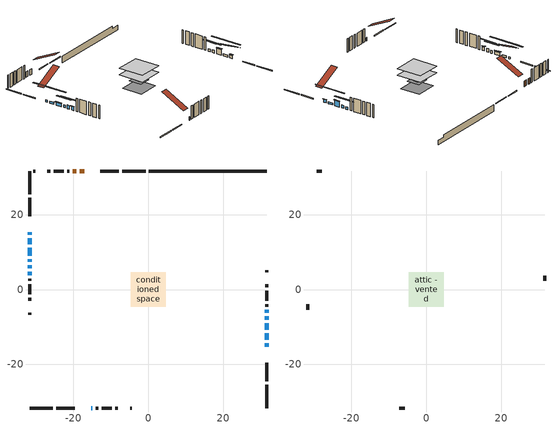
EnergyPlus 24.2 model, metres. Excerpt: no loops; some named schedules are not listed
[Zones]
conditioned space
 floor outside (Floor1 construction): -0.78,-0.78 -0.78,0.78 0.78,0.78 0.78,-0.78 z0.92
 floor outside (Floor2 construction): -2.33,-2.33 -2.33,2.33 2.33,2.33 2.33,-2.33 z0.92
 floor adiabatic (AdiabaticFloorConstruction): -4.66,-4.66 -4.66,4.66 4.66,4.66 4.66,-4.66 z3.36
 floor foundation (Slab1 construction): -4.01,-3.85 -4.01,3.85 4.01,3.85 4.01,-3.85 z-1.52
 wall outside (RimJoist1 construction): -0.73,31.62 -6.89,31.62 / -31.62,-31.62 -25.46,-31.62 / -31.62,31.62 -31.62,25.46 / 31.62,-31.62 31.62,-25.46 z0.92:1.22
 wall outside (RimJoist2 construction): -7.82,31.62 -12.79,31.62 / -24.53,-31.62 -19.57,-31.62 / -31.62,24.53 -31.62,19.57 / 31.62,-24.53 31.62,-19.57 z0.92:1.22
 wall outside (AdiabaticWallConstruction 1): -17.1,31.62 -18.28,31.62 / -19.21,31.62 -20.09,31.62 z0.92:2.95
 wall outside (AdiabaticWallConstruction): 31.62,-15.25 31.62,-14.39 / -31.62,11.08 -31.62,8.95 z0.92:2.04; 31.62,-13.46 31.62,-11.73 / -31.62,15.25 -31.62,14.66 / -31.62,13.74 -31.62,12.01 z0.92:1.63; -15.25,-31.62 -14.96,-31.62 z0.92:2.14; 31.62,-10.81 31.62,-8.98 z0.92:2.95; 31.62,-8.05 31.62,-7.18 z0.92:1.99; 31.62,-6.26 31.62,-5.47 z0.92:1.84; -31.62,8.02 -31.62,7.43 z0.92:1.94; -31.62,6.51 -31.62,5.64 / -31.62,4.72 -31.62,3.85 z0.92:2.27
 wall outside (Wall1 construction): -21.02,31.62 -21.65,31.62 / -14.03,-31.62 -13.4,-31.62 / -31.62,2.92 -31.62,2.29 / 31.62,-4.54 31.62,-3.91 z0.92:5.8
 wall outside (Wall2 construction): -22.58,31.62 -25.27,31.62 / -12.47,-31.62 -9.78,-31.62 / -31.62,1.37 -31.62,-1.33 / 31.62,-2.98 31.62,-0.29 z0.92:5.8
 wall outside (Wall3 construction): -26.2,31.62 -26.96,31.62 / -8.85,-31.62 -8.09,-31.62 / -31.62,-2.26 -31.62,-3.02 / 31.62,0.64 31.62,1.4 z0.92:5.8
 wall outside (Wall5 construction): -30.21,31.62 -30.69,31.62 / -4.84,-31.62 -4.36,-31.62 / -31.62,-6.27 -31.62,-6.75 / 31.62,4.65 31.62,5.14 z0.92:5.8
 wall foundation (FoundationWall1 construction): 0.2,31.62,-1.52 0.2,31.62,0.92 28.48,31.62,0.92 28.48,31.62,0.01 31.62,31.62,0.01 31.62,31.62,-1.52
 window (WindowConstruction): 31.62,-15.25 31.62,-14.39 z0.92:2.04
 window (WindowConstruction 9): 31.62,-13.46 31.62,-11.73 z0.92:1.63
 window (WindowConstruction 10): -31.62,15.25 -31.62,14.67 z0.92:1.63
 window (WindowConstruction 11): -31.62,13.74 -31.62,12.01 z0.92:1.63
 window (WindowConstruction 1): -31.62,11.08 -31.62,8.95 z0.92:2.04
 window (WindowConstruction 8): -15.25,-31.62 -14.96,-31.62 z0.92:2.14
 window (WindowConstruction 2): 31.62,-10.81 31.62,-8.98 z0.92:2.95
 window (WindowConstruction 3): 31.62,-8.05 31.62,-7.18 z0.92:1.99
 window (WindowConstruction 4): 31.62,-6.26 31.62,-5.47 z0.92:1.83
 window (WindowConstruction 5): -31.62,8.02 -31.62,7.44 z0.92:1.93
 window (WindowConstruction 6): -31.62,6.51 -31.62,5.64 z0.92:2.27
 window (WindowConstruction 7): -31.62,4.72 -31.62,3.85 z0.92:2.27
 door (Door): -17.1,31.62 -18.28,31.62 z0.92:2.95
 door (Door 1): -19.21,31.62 -20.09,31.62 z0.92:2.95
 ceiling adiabatic (AdiabaticFloorConstruction): 4.66,-4.66 4.66,4.66 -4.66,4.66 -4.66,-4.66 z3.36
attic - vented
 floor to conditioned space (Floor3 construction Reversed): -4.66,-4.66 -4.66,4.66 4.66,4.66 4.66,-4.66 z5.8
 wall outside (Wall4 construction): -27.89,31.62 -29.28,31.62 / -7.16,-31.62 -5.77,-31.62 / -31.62,-3.95 -31.62,-5.34 / 31.62,2.33 31.62,3.72 z0.92:5.8
 roof outside (Roof1 construction): -16.18,31.62,5.8 -16.18,22.82,10.2 -13.71,22.82,10.2 -13.71,31.62,5.8; -16.18,-31.62,5.8 -16.18,-22.82,10.2 -18.64,-22.82,10.2 -18.64,-31.62,5.8; -31.62,16.18,5.8 -22.82,16.18,10.2 -22.82,18.64,10.2 -31.62,18.64,5.8; 31.62,-16.18,5.8 22.82,-16.18,10.2 22.82,-18.64,10.2 31.62,-18.64,5.8
shading: 31.62,-14.19 31.62,-15.45 32.03,-15.45 32.03,-14.19 z2.24; 31.62,-6.65 31.62,-18.54 32.03,-18.54 32.03,-6.65 z6.71; -31.62,9.59 -31.62,20.33 -32.03,20.33 -32.03,9.59 z6.71; -31.62,6.93 -31.62,18.82 -32.03,18.82 -32.03,6.93 z6.71; -31.62,8.75 -31.62,11.28 -32.03,11.28 -32.03,8.75 z2.24; 31.62,-8.78 31.62,-11.01 32.03,-11.01 32.03,-8.78 z3.15; 31.62,-4.55 31.62,-10.69 32.03,-10.69 32.03,-4.55 z4.63; 31.62,-2.83 31.62,-8.9 32.03,-8.9 32.03,-2.83 z4.47; -31.62,4.8 -31.62,10.66 -32.03,10.66 -32.03,4.8 z4.57; -31.62,3.01 -31.62,9.15 -32.03,9.15 -32.03,3.01 z4.91; -31.62,3.65 -31.62,4.92 -32.03,4.92 -32.03,3.65 z2.47
[Building]
Building 1: Terrain=Suburbs
[Site:Location]
Quebec Intl AP_QC: Latitude {deg}=46.8; Longitude {deg}=-71.38; Time Zone {hr}=-5; Elevation {m}=74; Keep Site Location Information=Yes
[Site:GroundTemperature:Shallow]
0.0108218, -2.24938, -2.43038, -1.3578, 2.94801, 7.23376, 10.9493, 13.303, 13.5029, 11.5886, 7.96783, 3.81355
[Site:WaterMainsTemperature]
Calculation Method=Schedule; Temperature Schedule=mains temperature schedule
[Material] Roughness=Rough; Thermal Absorptance=0.9
Name | Thickness {m} | Conductivity {W/m-K} | Density {kg/m3} | Specific Heat {J/kg-K} | Solar Absorptance | Visible Absorptance
asphalt or fiberglass shingles | 0.00635 | 0.162714 | 1121.4 | 1465.45 | 0.4 | 0.4
ceiling loosefill ins | 0.254 | 0.0480833 | 16.02 | 1046.75 | 0.7 | 0.7
ceiling stud and cavity | 0.1397 | 0.0859558 | 65.682 | 1177.47 | 0.7 | 0.7
concrete 4.0 in. | 0.1016 | 1.803125 | 2242.8 | 837.4 | 0.7 | 0.7
concrete 8.0 in. | 0.2032 | 1.803125 | 2242.8 | 837.4 | 0.7 | 0.7
door material | 0.04445 | 0.0451087 | 512.64 | 1214.23 | 0.7 | 0.7
floor covering | 0.0127 | 0.0433444 | 54.468 | 1339.84 | 0.6 | 0.6
floor rigid ins; rim joist rigid ins; wall rigid ins | 0.051816 | 0.029427 | 32.04 | 1214.23 | 0.7 | 0.7
floor rigid ins 1; wall rigid ins 1 | 0.512978 | 0.029427 | 32.04 | 1214.23 | 0.7 | 0.7
floor stud and cavity | 0.1397 | 0.0888242 | 92.3553 | 1139.71 | 0.7 | 0.7
floor stud and cavity 1 | 0.1397 | 0.0884282 | 92.3553 | 1139.71 | 0.7 | 0.7
floor stud and cavity 2 | 0.1397 | 1.75129 | 37.0049 | 1207.88 | 0.7 | 0.7
furniture material conditioned space 1 | 0.1524 | 0.115458 | 640.8 | 1214.23 | 0.6 | 0.6
gypsum board | 0.0127 | 0.160291 | 801 | 837.4 | 0.6 | 0.6
osb sheathing 0.5 in. | 0.0127 | 0.115458 | 512.64 | 1214.23 | 0.7 | 0.7
osb sheathing 0.75 in. | 0.01905 | 0.115458 | 512.64 | 1214.23 | 0.7 | 0.7
osb sheathing 2.0 in. | 0.0508 | 0.115458 | 512.64 | 1214.23 | 0.7 | 0.7
rim joist stud and cavity | 0.0508 | 0.0407728 | 125.044 | 1163.47 | 0.6 | 0.6
wall stud and cavity | 0.1397 | 0.22224 | 139.0536 | 1170.24 | 0.7 | 0.7
wall stud and cavity 1 | 0.1397 | 0.172852 | 139.0536 | 1170.24 | 0.7 | 0.7
wall stud and cavity 2 | 0.1397 | 0.217966 | 139.0536 | 1170.24 | 0.7 | 0.7
wall stud and cavity 3 | 0.0889 | 6.1454 | 50.32683 | 1063.81 | 0.6 | 0.6
wall stud and cavity 4 | 0.1397 | 0.0751943 | 139.0536 | 1170.24 | 0.7 | 0.7
wall stud and cavity 5 | 0.0889 | 0.380278 | 52.3479 | 1209.89 | 0.7 | 0.7
wall stud and cavity 6 | 0.0889 | 0.391764 | 83.0341 | 1211.67 | 0.7 | 0.7
wood siding | 0.0254 | 0.102417 | 544.68 | 1172.36 | 0.4 | 0.4
wood siding 1 | 0.00254 | 0.102417 | 544.68 | 1172.36 | 0.4 | 0.4
wood siding 2; wood siding 3; wood siding 4 | 0.0254 | 0.102417 | 544.68 | 1172.36 | 0.7 | 0.7
[WindowMaterial:SimpleGlazingSystem]
Name | U-Factor {W/m2-K} | Solar Heat Gain Coefficient
WindowMaterial | 2.779381 | 0.56
WindowMaterial 1 | 2.79017 | 0.63
WindowMaterial 2 | 2.82821 | 0.59
WindowMaterial 3 | 2.77825 | 0.56
WindowMaterial 4 | 2.773703 | 0.54
WindowMaterial 5 | 2.76916 | 0.51
WindowMaterial 6 | 2.78165 | 0.58
WindowMaterial 7 | 3.10246 | 0.5
WindowMaterial 8 | 2.76689 | 0.47
WindowMaterial 9 | 2.75497 | 0.42
[Construction]
AdiabaticFloorConstruction: floor stud and cavity 2, floor rigid ins 1, osb sheathing 0.75 in., floor covering
AdiabaticWallConstruction: wood siding 3, wall rigid ins 1, wall stud and cavity 5, gypsum board
AdiabaticWallConstruction 1: wood siding 4, wall rigid ins 1, wall stud and cavity 5, gypsum board
Door; Door 1: door material
Floor1 construction: floor stud and cavity, floor rigid ins, osb sheathing 0.75 in., floor covering
Floor2 construction: floor stud and cavity 1, floor rigid ins, osb sheathing 0.75 in., floor covering
Floor3 construction Reversed: gypsum board, ceiling stud and cavity, ceiling loosefill ins
FoundationWall1 construction: concrete 8.0 in.
furniture construction conditioned space 1: furniture material conditioned space 1
PartitionWallConstruction: gypsum board, wall stud and cavity 6, gypsum board
RimJoist1 construction; RimJoist2 construction: wood siding 2, rim joist rigid ins, osb sheathing 2.0 in., rim joist stud and cavity
Roof1 construction: asphalt or fiberglass shingles
Slab1 construction: concrete 4.0 in.
Wall1 construction: wood siding, wall rigid ins, osb sheathing 0.5 in., wall stud and cavity, gypsum board
Wall2 construction: wood siding, wall rigid ins, osb sheathing 0.5 in., wall stud and cavity 1, gypsum board
Wall3 construction: wood siding, wall rigid ins, osb sheathing 0.5 in., wall stud and cavity 2, gypsum board
Wall4 construction: wood siding 1, wall stud and cavity 3
Wall5 construction: wood siding, osb sheathing 0.5 in., wall stud and cavity 4, gypsum board
WindowConstruction: WindowMaterial
WindowConstruction 1: WindowMaterial 1
WindowConstruction 10: WindowMaterial 9
WindowConstruction 11; WindowConstruction 9: WindowMaterial 8
WindowConstruction 2: WindowMaterial 2
WindowConstruction 3: WindowMaterial 3
WindowConstruction 4: WindowMaterial 4
WindowConstruction 5: WindowMaterial 5
WindowConstruction 6; WindowConstruction 7: WindowMaterial 6
WindowConstruction 8: WindowMaterial 7
[Zone] Multiplier=1; Part of Total Floor Area=Yes
Name | Volume {m3}
attic - vented | 60.1509
conditioned space | 383
[Space]
Name | Zone | Volume {m3}
attic - vented 1 | attic - vented | 60.1509
conditioned space 1 | conditioned space | 383
[ZoneInfiltration:EffectiveLeakageArea]
infil attic - vented 1: Zone or Space=attic - vented 1; Schedule=Always On Discrete; Effective Air Leakage Area {cm2}=3200.49; Stack Coefficient=0.000645268; Wind Coefficient=1.71629e-05
[ZoneMixing]
whole house fan mix: Zone or Space=attic - vented; Schedule=Always On Continuous; Design Flow Rate Calculation Method=Flow/Zone; Design Flow Rate {m3/s}=0; Source Zone or Space=conditioned space
[SurfaceProperty:ExposedFoundationPerimeter]
Slab1: Exposed Perimeter Calculation Method=TotalExposedPerimeter; Total Exposed Perimeter {m}=31.426
[InternalMass] Zone or ZoneList=conditioned space; Space or SpaceList=conditioned space 1
Name | Construction | Surface Area {m2}
furniture mass conditioned space 1 | furniture construction conditioned space 1 | 69.036
partition wall mass | PartitionWallConstruction | 172.59
[Lights]
interior lighting: Zone or ZoneList or Space or SpaceList=conditioned space 1; Schedule=interior lighting schedule; Design Level Calculation Method=LightingLevel; Lighting Level {W}=343.2; Return Air Fraction=0; Fraction Radiant=0.6; Fraction Visible=0.2; Fraction Replaceable=1
[People]
occupants: Zone or ZoneList or Space or SpaceList=conditioned space 1; Number of People Schedule=occupants schedule; Number of People Calculation Method=People; Number of People=3; Fraction Radiant=0.314171; Sensible Heat Fraction=0.56303; Activity Level Schedule=occupants activity schedule; Carbon Dioxide Generation Rate {m3/s-W}=0; Enable ASHRAE 55 Comfort Warnings=No; Mean Radiant Temperature Calculation Type=EnclosureAveraged
[ElectricEquipment] Zone or ZoneList or Space or SpaceList=conditioned space 1; Design Level Calculation Method=EquipmentLevel
Name | Schedule | Design Level {W} | Fraction Latent | Fraction Radiant | Fraction Lost
clothes dryer | clothes dryer schedule | 140.772 | 0.015 | 0.081 | 0.85
clothes washer | clothes washer schedule | 32.1985 | 0.03 | 0.162 | 0.7
cooking range | cooking range schedule | 215.147 | 0.08 | 0.432 | 0.2
dishwasher | dishwasher schedule | 66.8632 | 0.3 | 0.18 | 0.4
fridge | fridge schedule | 72.9452 | 0 | 0.6 | 0
mech vent bath fan 0 | mech vent bath fan 0 schedule | 50.2 | 0 | 0 | 1
mech vent house fan | mech vent house fan schedule | 14.1667 | 0 | 0 | 1
mech vent house fan cfis | mech vent house fan cfis schedule | 0 | 0 | 0 | 0
mech vent range fan 0 | mech vent range fan 0 schedule | 57 | 0 | 0 | 1
misc plug loads | misc plug loads schedule | 494.7 | 0.045 | 0.513 | 0.1
whole house fan | Always On Discrete | 0 | 0 | 0 | 1
[OtherEquipment] Zone or ZoneList or Space or SpaceList=conditioned space 1; Design Level Calculation Method=EquipmentLevel
Name | Fuel Type | Schedule | Design Level {W} | Fraction Latent | Fraction Radiant | Fraction Lost
clothes dryer 1 | Electricity | clothes dryer schedule | 0 | 0.015 | 0.081 | 0.85
cooking range 1 | Electricity | cooking range schedule | 0 | 0.08 | 0.432 | 0.2
general water use latent | None | general water use schedule | 62.594 | 1 | 0 | 0
general water use sensible | None | general water use schedule | -61.6891 | 0 | 0.6 | 0
mech vent house fan latent load | None | Always On Discrete | 0 | 1 | 0 | 0
mech vent house fan sensible load | None | Always On Discrete | 0 | 0 | 0 | 0
water heater energy adjustment1 | Electricity | Always On Discrete | 0.01 | 0 | 0 | 1
[ZoneInfiltration:DesignFlowRate] Zone or ZoneList or Space or SpaceList=conditioned space 1; Schedule=Always On Discrete; Design Flow Rate Calculation Method=Flow/Zone; Design Flow Rate {m3/s}=0
infil flow; natural vent flow; whole house fan flow
[ZoneControl:Thermostat]
conditioned space Thermostat: Zone or ZoneList=conditioned space; Control Type Schedule=conditioned space Thermostat Schedule; Control 1=conditioned space temperature setpoint; Temperature Difference Between Cutout And Setpoint {deltaC}=0
[ThermostatSetpoint:DualSetpoint]
conditioned space temperature setpoint: Heating Setpoint Temperature Schedule=heating setpoint; Cooling Setpoint Temperature Schedule=cooling setpoint
[Zone equipment]
conditioned space: electric baseboard
[Foundation:Kiva]
Foundation Kiva 1: Initial Indoor Air Temperature {C}=18; Wall Height Above Grade {m}=0.919978; Wall Depth Below Slab {m}=0.2032
[Foundation:Kiva:Settings]
Soil Conductivity {W/m-K}=0.849921; Soil Density {kg/m3}=1842.3; Soil Specific Heat {J/kg-K}=418.7; Ground Solar Absorptivity=0.9; Ground Thermal Absorptivity=0.9; Ground Surface Roughness {m}=0.03; Far-Field Width {m}=40; Deep-Ground Boundary Condition=ZeroFlux; Deep-Ground Depth {m}=40; Minimum Cell Dimension {m}=0.2; Maximum Cell Growth Coefficient=3; Simulation Timestep=Timestep
[Exterior:Lights]
exterior lighting: Schedule=exterior lighting schedule; Design Level {W}=75.6
[EnergyManagementSystem:Sensor] Output:Variable or Output:Meter Index Key=conditioned space
Name | Output:Variable or Output:Meter
conditioned_space_clg_unmet_s | Zone Cooling Setpoint Not Met Time
conditioned_space_htg_unmet_s | Zone Heating Setpoint Not Met Time
fridge_tin_s; tin_s; tin_s_1 | Zone Mean Air Temperature
tout_s | Zone Outdoor Air Drybulb Temperature
win_s | Zone Air Humidity Ratio
[Schedule:Constant]
Name | Hourly Value
Always On Continuous; mech vent house fan schedule; mech vent house fan cfis schedule; Always On Discrete | 1
occupants activity schedule | 117.228
fridge schedule | 0
[Schedule:Week:Daily]
interior lighting schedule Week Rule - Jan1-Jan27: interior lighting schedule day, interior lighting schedule day, interior lighting schedule day, interior lighting schedule day, interior lighting schedule day, interior lighting schedule day, interior lighting schedule day, interior lighting schedule default day, interior lighting schedule default day, interior lighting schedule default day, interior lighting schedule default day, interior lighting schedule default day
interior lighting schedule Week Rule - Jan28-Feb3: interior lighting schedule day, interior lighting schedule day, interior lighting schedule day, interior lighting schedule day, interior lighting schedule day 1, interior lighting schedule day 1, interior lighting schedule day 1, interior lighting schedule default day, interior lighting schedule default day, interior lighting schedule default day, interior lighting schedule default day, interior lighting schedule default day
interior lighting schedule Week Rule - Feb4-Feb24: interior lighting schedule day 1, interior lighting schedule day 1, interior lighting schedule day 1, interior lighting schedule day 1, interior lighting schedule day 1, interior lighting schedule day 1, interior lighting schedule day 1, interior lighting schedule default day, interior lighting schedule default day, interior lighting schedule default day, interior lighting schedule default day, interior lighting schedule default day
interior lighting schedule Week Rule - Feb25-Mar3: interior lighting schedule day 1, interior lighting schedule day 1, interior lighting schedule day 1, interior lighting schedule day 1, interior lighting schedule day 2, interior lighting schedule day 2, interior lighting schedule day 2, interior lighting schedule default day, interior lighting schedule default day, interior lighting schedule default day, interior lighting schedule default day, interior lighting schedule default day
interior lighting schedule Week Rule - Mar4-Mar31: interior lighting schedule day 2, interior lighting schedule day 2, interior lighting schedule day 2, interior lighting schedule day 2, interior lighting schedule day 2, interior lighting schedule day 2, interior lighting schedule day 2, interior lighting schedule default day, interior lighting schedule default day, interior lighting schedule default day, interior lighting schedule default day, interior lighting schedule default day
interior lighting schedule Week Rule - Apr1-Apr28: interior lighting schedule day 3, interior lighting schedule day 3, interior lighting schedule day 3, interior lighting schedule day 3, interior lighting schedule day 3, interior lighting schedule day 3, interior lighting schedule day 3, interior lighting schedule default day, interior lighting schedule default day, interior lighting schedule default day, interior lighting schedule default day, interior lighting schedule default day
interior lighting schedule Week Rule - Apr29-May5: interior lighting schedule day 3, interior lighting schedule day 3, interior lighting schedule day 4, interior lighting schedule day 4, interior lighting schedule day 4, interior lighting schedule day 4, interior lighting schedule day 4, interior lighting schedule default day, interior lighting schedule default day, interior lighting schedule default day, interior lighting schedule default day, interior lighting schedule default day
interior lighting schedule Week Rule - May6-May26: interior lighting schedule day 4, interior lighting schedule day 4, interior lighting schedule day 4, interior lighting schedule day 4, interior lighting schedule day 4, interior lighting schedule day 4, interior lighting schedule day 4, interior lighting schedule default day, interior lighting schedule default day, interior lighting schedule default day, interior lighting schedule default day, interior lighting schedule default day
interior lighting schedule Week Rule - May27-Jun2: interior lighting schedule day 4, interior lighting schedule day 4, interior lighting schedule day 4, interior lighting schedule day 4, interior lighting schedule day 4, interior lighting schedule day 5, interior lighting schedule day 5, interior lighting schedule default day, interior lighting schedule default day, interior lighting schedule default day, interior lighting schedule default day, interior lighting schedule default day
interior lighting schedule Week Rule - Jun3-Jun30: interior lighting schedule day 5, interior lighting schedule day 5, interior lighting schedule day 5, interior lighting schedule day 5, interior lighting schedule day 5, interior lighting schedule day 5, interior lighting schedule day 5, interior lighting schedule default day, interior lighting schedule default day, interior lighting schedule default day, interior lighting schedule default day, interior lighting schedule default day
interior lighting schedule Week Rule - Jul1-Jul28: interior lighting schedule day 6, interior lighting schedule day 6, interior lighting schedule day 6, interior lighting schedule day 6, interior lighting schedule day 6, interior lighting schedule day 6, interior lighting schedule day 6, interior lighting schedule default day, interior lighting schedule default day, interior lighting schedule default day, interior lighting schedule default day, interior lighting schedule default day
interior lighting schedule Week Rule - Jul29-Aug4: interior lighting schedule day 6, interior lighting schedule day 6, interior lighting schedule day 6, interior lighting schedule day 7, interior lighting schedule day 7, interior lighting schedule day 7, interior lighting schedule day 7, interior lighting schedule default day, interior lighting schedule default day, interior lighting schedule default day, interior lighting schedule default day, interior lighting schedule default day
interior lighting schedule Week Rule - Aug5-Aug25: interior lighting schedule day 7, interior lighting schedule day 7, interior lighting schedule day 7, interior lighting schedule day 7, interior lighting schedule day 7, interior lighting schedule day 7, interior lighting schedule day 7, interior lighting schedule default day, interior lighting schedule default day, interior lighting schedule default day, interior lighting schedule default day, interior lighting schedule default day
interior lighting schedule Week Rule - Aug26-Sep1: interior lighting schedule day 7, interior lighting schedule day 7, interior lighting schedule day 7, interior lighting schedule day 7, interior lighting schedule day 7, interior lighting schedule day 7, interior lighting schedule day 8, interior lighting schedule default day, interior lighting schedule default day, interior lighting schedule default day, interior lighting schedule default day, interior lighting schedule default day
interior lighting schedule Week Rule - Sep2-Sep29: interior lighting schedule day 8, interior lighting schedule day 8, interior lighting schedule day 8, interior lighting schedule day 8, interior lighting schedule day 8, interior lighting schedule day 8, interior lighting schedule day 8, interior lighting schedule default day, interior lighting schedule default day, interior lighting schedule default day, interior lighting schedule default day, interior lighting schedule default day
interior lighting schedule Week Rule - Sep30-Oct6: interior lighting schedule day 8, interior lighting schedule day 9, interior lighting schedule day 9, interior lighting schedule day 9, interior lighting schedule day 9, interior lighting schedule day 9, interior lighting schedule day 9, interior lighting schedule default day, interior lighting schedule default day, interior lighting schedule default day, interior lighting schedule default day, interior lighting schedule default day
interior lighting schedule Week Rule - Oct7-Oct27: interior lighting schedule day 9, interior lighting schedule day 9, interior lighting schedule day 9, interior lighting schedule day 9, interior lighting schedule day 9, interior lighting schedule day 9, interior lighting schedule day 9, interior lighting schedule default day, interior lighting schedule default day, interior lighting schedule default day, interior lighting schedule default day, interior lighting schedule default day
interior lighting schedule Week Rule - Oct28-Nov3: interior lighting schedule day 9, interior lighting schedule day 9, interior lighting schedule day 9, interior lighting schedule day 9, interior lighting schedule day 10, interior lighting schedule day 10, interior lighting schedule day 10, interior lighting schedule default day, interior lighting schedule default day, interior lighting schedule default day, interior lighting schedule default day, interior lighting schedule default day
interior lighting schedule Week Rule - Nov4-Nov24: interior lighting schedule day 10, interior lighting schedule day 10, interior lighting schedule day 10, interior lighting schedule day 10, interior lighting schedule day 10, interior lighting schedule day 10, interior lighting schedule day 10, interior lighting schedule default day, interior lighting schedule default day, interior lighting schedule default day, interior lighting schedule default day, interior lighting schedule default day
interior lighting schedule Week Rule - Nov25-Dec1: interior lighting schedule day 10, interior lighting schedule day 10, interior lighting schedule day 10, interior lighting schedule day 10, interior lighting schedule day 10, interior lighting schedule day 10, interior lighting schedule day 11, interior lighting schedule default day, interior lighting schedule default day, interior lighting schedule default day, interior lighting schedule default day, interior lighting schedule default day
interior lighting schedule Week Rule - Dec2-Dec31: interior lighting schedule day 11, interior lighting schedule day 11, interior lighting schedule day 11, interior lighting schedule day 11, interior lighting schedule day 11, interior lighting schedule day 11, interior lighting schedule day 11, interior lighting schedule default day, interior lighting schedule default day, interior lighting schedule default day, interior lighting schedule default day, interior lighting schedule default day
occupants schedule Week Rule - Jan1-Dec31: occupants schedule day, occupants schedule day, occupants schedule day, occupants schedule day, occupants schedule day, occupants schedule day, occupants schedule day, occupants schedule default day, occupants schedule default day, occupants schedule default day, occupants schedule default day, occupants schedule default day
clothes dryer schedule Week Rule - Jan1-Dec31: clothes dryer schedule day, clothes dryer schedule day, clothes dryer schedule day, clothes dryer schedule day, clothes dryer schedule day, clothes dryer schedule day, clothes dryer schedule day, clothes dryer schedule default day, clothes dryer schedule default day, clothes dryer schedule default day, clothes dryer schedule default day, clothes dryer schedule default day
clothes washer schedule Week Rule - Jan1-Dec31: clothes washer schedule day, clothes washer schedule day, clothes washer schedule day, clothes washer schedule day, clothes washer schedule day, clothes washer schedule day, clothes washer schedule day, clothes washer schedule default day, clothes washer schedule default day, clothes washer schedule default day, clothes washer schedule default day, clothes washer schedule default day
cooking range schedule Week Rule - Jan1-Dec31: cooking range schedule day, cooking range schedule day, cooking range schedule day, cooking range schedule day, cooking range schedule day, cooking range schedule day, cooking range schedule day, cooking range schedule default day, cooking range schedule default day, cooking range schedule default day, cooking range schedule default day, cooking range schedule default day
dishwasher schedule Week Rule - Jan1-Dec31: dishwasher schedule day, dishwasher schedule day, dishwasher schedule day, dishwasher schedule day, dishwasher schedule day, dishwasher schedule day, dishwasher schedule day, dishwasher schedule default day, dishwasher schedule default day, dishwasher schedule default day, dishwasher schedule default day, dishwasher schedule default day
mech vent bath fan 0 schedule Week Rule - Jan1-Dec31: mech vent bath fan 0 schedule day, mech vent bath fan 0 schedule day, mech vent bath fan 0 schedule day, mech vent bath fan 0 schedule day, mech vent bath fan 0 schedule day, mech vent bath fan 0 schedule day, mech vent bath fan 0 schedule day, mech vent bath fan 0 schedule default day, mech vent bath fan 0 schedule default day, mech vent bath fan 0 schedule default day, mech vent bath fan 0 schedule default day, mech vent bath fan 0 schedule default day
mech vent range fan 0 schedule Week Rule - Jan1-Dec31: mech vent range fan 0 schedule day, mech vent range fan 0 schedule day, mech vent range fan 0 schedule day, mech vent range fan 0 schedule day, mech vent range fan 0 schedule day, mech vent range fan 0 schedule day, mech vent range fan 0 schedule day, mech vent range fan 0 schedule default day, mech vent range fan 0 schedule default day, mech vent range fan 0 schedule default day, mech vent range fan 0 schedule default day, mech vent range fan 0 schedule default day
misc plug loads schedule Week Rule - Jan1-Dec31: misc plug loads schedule day, misc plug loads schedule day, misc plug loads schedule day, misc plug loads schedule day, misc plug loads schedule day, misc plug loads schedule day, misc plug loads schedule day, misc plug loads schedule default day, misc plug loads schedule default day, misc plug loads schedule default day, misc plug loads schedule default day, misc plug loads schedule default day
general water use schedule Week Rule - Jan1-Dec31: general water use schedule day, general water use schedule day, general water use schedule day, general water use schedule day, general water use schedule day, general water use schedule day, general water use schedule day, general water use schedule default day, general water use schedule default day, general water use schedule default day, general water use schedule default day, general water use schedule default day
exterior lighting schedule Week Rule - Jan1-Jan27: exterior lighting schedule day, exterior lighting schedule day, exterior lighting schedule day, exterior lighting schedule day, exterior lighting schedule day, exterior lighting schedule day, exterior lighting schedule day, exterior lighting schedule default day, exterior lighting schedule default day, exterior lighting schedule default day, exterior lighting schedule default day, exterior lighting schedule default day
exterior lighting schedule Week Rule - Jan28-Feb3: exterior lighting schedule day, exterior lighting schedule day, exterior lighting schedule day, exterior lighting schedule day, exterior lighting schedule day 1, exterior lighting schedule day 1, exterior lighting schedule day 1, exterior lighting schedule default day, exterior lighting schedule default day, exterior lighting schedule default day, exterior lighting schedule default day, exterior lighting schedule default day
exterior lighting schedule Week Rule - Feb4-Feb24: exterior lighting schedule day 1, exterior lighting schedule day 1, exterior lighting schedule day 1, exterior lighting schedule day 1, exterior lighting schedule day 1, exterior lighting schedule day 1, exterior lighting schedule day 1, exterior lighting schedule default day, exterior lighting schedule default day, exterior lighting schedule default day, exterior lighting schedule default day, exterior lighting schedule default day
exterior lighting schedule Week Rule - Feb25-Mar3: exterior lighting schedule day 1, exterior lighting schedule day 1, exterior lighting schedule day 1, exterior lighting schedule day 1, exterior lighting schedule day 2, exterior lighting schedule day 2, exterior lighting schedule day 2, exterior lighting schedule default day, exterior lighting schedule default day, exterior lighting schedule default day, exterior lighting schedule default day, exterior lighting schedule default day
exterior lighting schedule Week Rule - Mar4-Mar31: exterior lighting schedule day 2, exterior lighting schedule day 2, exterior lighting schedule day 2, exterior lighting schedule day 2, exterior lighting schedule day 2, exterior lighting schedule day 2, exterior lighting schedule day 2, exterior lighting schedule default day, exterior lighting schedule default day, exterior lighting schedule default day, exterior lighting schedule default day, exterior lighting schedule default day
exterior lighting schedule Week Rule - Apr1-Apr28: exterior lighting schedule day 3, exterior lighting schedule day 3, exterior lighting schedule day 3, exterior lighting schedule day 3, exterior lighting schedule day 3, exterior lighting schedule day 3, exterior lighting schedule day 3, exterior lighting schedule default day, exterior lighting schedule default day, exterior lighting schedule default day, exterior lighting schedule default day, exterior lighting schedule default day
exterior lighting schedule Week Rule - Apr29-May5: exterior lighting schedule day 3, exterior lighting schedule day 3, exterior lighting schedule day 4, exterior lighting schedule day 4, exterior lighting schedule day 4, exterior lighting schedule day 4, exterior lighting schedule day 4, exterior lighting schedule default day, exterior lighting schedule default day, exterior lighting schedule default day, exterior lighting schedule default day, exterior lighting schedule default day
exterior lighting schedule Week Rule - May6-May26: exterior lighting schedule day 4, exterior lighting schedule day 4, exterior lighting schedule day 4, exterior lighting schedule day 4, exterior lighting schedule day 4, exterior lighting schedule day 4, exterior lighting schedule day 4, exterior lighting schedule default day, exterior lighting schedule default day, exterior lighting schedule default day, exterior lighting schedule default day, exterior lighting schedule default day
exterior lighting schedule Week Rule - May27-Jun2: exterior lighting schedule day 4, exterior lighting schedule day 4, exterior lighting schedule day 4, exterior lighting schedule day 4, exterior lighting schedule day 4, exterior lighting schedule day 5, exterior lighting schedule day 5, exterior lighting schedule default day, exterior lighting schedule default day, exterior lighting schedule default day, exterior lighting schedule default day, exterior lighting schedule default day
exterior lighting schedule Week Rule - Jun3-Jun30: exterior lighting schedule day 5, exterior lighting schedule day 5, exterior lighting schedule day 5, exterior lighting schedule day 5, exterior lighting schedule day 5, exterior lighting schedule day 5, exterior lighting schedule day 5, exterior lighting schedule default day, exterior lighting schedule default day, exterior lighting schedule default day, exterior lighting schedule default day, exterior lighting schedule default day
exterior lighting schedule Week Rule - Jul1-Jul28: exterior lighting schedule day 6, exterior lighting schedule day 6, exterior lighting schedule day 6, exterior lighting schedule day 6, exterior lighting schedule day 6, exterior lighting schedule day 6, exterior lighting schedule day 6, exterior lighting schedule default day, exterior lighting schedule default day, exterior lighting schedule default day, exterior lighting schedule default day, exterior lighting schedule default day
exterior lighting schedule Week Rule - Jul29-Aug4: exterior lighting schedule day 6, exterior lighting schedule day 6, exterior lighting schedule day 6, exterior lighting schedule day 7, exterior lighting schedule day 7, exterior lighting schedule day 7, exterior lighting schedule day 7, exterior lighting schedule default day, exterior lighting schedule default day, exterior lighting schedule default day, exterior lighting schedule default day, exterior lighting schedule default day
exterior lighting schedule Week Rule - Aug5-Aug25: exterior lighting schedule day 7, exterior lighting schedule day 7, exterior lighting schedule day 7, exterior lighting schedule day 7, exterior lighting schedule day 7, exterior lighting schedule day 7, exterior lighting schedule day 7, exterior lighting schedule default day, exterior lighting schedule default day, exterior lighting schedule default day, exterior lighting schedule default day, exterior lighting schedule default day
[Schedule:Year]
interior lighting schedule: interior lighting schedule Week Rule - Jan1-Jan27, 1, 1, 1, 27, interior lighting schedule Week Rule - Jan28-Feb3, 1, 28, 2, 3, interior lighting schedule Week Rule - Feb4-Feb24, 2, 4, 2, 24, interior lighting schedule Week Rule - Feb25-Mar3, 2, 25, 3, 3, interior lighting schedule Week Rule - Mar4-Mar31, 3, 4, 3, 31, interior lighting schedule Week Rule - Apr1-Apr28, 4, 1, 4, 28, interior lighting schedule Week Rule - Apr29-May5, 4, 29, 5, 5, interior lighting schedule Week Rule - May6-May26, 5, 6, 5, 26, interior lighting schedule Week Rule - May27-Jun2, 5, 27, 6, 2, interior lighting schedule Week Rule - Jun3-Jun30, 6, 3, 6, 30, interior lighting schedule Week Rule - Jul1-Jul28, 7, 1, 7, 28, interior lighting schedule Week Rule - Jul29-Aug4, 7, 29, 8, 4, interior lighting schedule Week Rule - Aug5-Aug25, 8, 5, 8, 25, interior lighting schedule Week Rule - Aug26-Sep1, 8, 26, 9, 1, interior lighting schedule Week Rule - Sep2-Sep29, 9, 2, 9, 29, interior lighting schedule Week Rule - Sep30-Oct6, 9, 30, 10, 6, interior lighting schedule Week Rule - Oct7-Oct27, 10, 7, 10, 27, interior lighting schedule Week Rule - Oct28-Nov3, 10, 28, 11, 3, interior lighting schedule Week Rule - Nov4-Nov24, 11, 4, 11, 24, interior lighting schedule Week Rule - Nov25-Dec1, 11, 25, 12, 1, interior lighting schedule Week Rule - Dec2-Dec31, 12, 2, 12, 31
occupants schedule: occupants schedule Week Rule - Jan1-Dec31, 1, 1, 12, 31
clothes dryer schedule: clothes dryer schedule Week Rule - Jan1-Dec31, 1, 1, 12, 31
clothes washer schedule: clothes washer schedule Week Rule - Jan1-Dec31, 1, 1, 12, 31
cooking range schedule: cooking range schedule Week Rule - Jan1-Dec31, 1, 1, 12, 31
dishwasher schedule: dishwasher schedule Week Rule - Jan1-Dec31, 1, 1, 12, 31
mech vent bath fan 0 schedule: mech vent bath fan 0 schedule Week Rule - Jan1-Dec31, 1, 1, 12, 31
mech vent range fan 0 schedule: mech vent range fan 0 schedule Week Rule - Jan1-Dec31, 1, 1, 12, 31
misc plug loads schedule: misc plug loads schedule Week Rule - Jan1-Dec31, 1, 1, 12, 31
general water use schedule: general water use schedule Week Rule - Jan1-Dec31, 1, 1, 12, 31
exterior lighting schedule: exterior lighting schedule Week Rule - Jan1-Jan27, 1, 1, 1, 27, exterior lighting schedule Week Rule - Jan28-Feb3, 1, 28, 2, 3, exterior lighting schedule Week Rule - Feb4-Feb24, 2, 4, 2, 24, exterior lighting schedule Week Rule - Feb25-Mar3, 2, 25, 3, 3, exterior lighting schedule Week Rule - Mar4-Mar31, 3, 4, 3, 31, exterior lighting schedule Week Rule - Apr1-Apr28, 4, 1, 4, 28, exterior lighting schedule Week Rule - Apr29-May5, 4, 29, 5, 5, exterior lighting schedule Week Rule - May6-May26, 5, 6, 5, 26, exterior lighting schedule Week Rule - May27-Jun2, 5, 27, 6, 2, exterior lighting schedule Week Rule - Jun3-Jun30, 6, 3, 6, 30, exterior lighting schedule Week Rule - Jul1-Jul28, 7, 1, 7, 28, exterior lighting schedule Week Rule - Jul29-Aug4, 7, 29, 8, 4, exterior lighting schedule Week Rule - Aug5-Aug25, 8, 5, 8, 25, exterior lighting schedule Week Rule - Aug26-Sep1, 8, 26, 9, 1, exterior lighting schedule Week Rule - Sep2-Sep29, 9, 2, 9, 29, exterior lighting schedule Week Rule - Sep30-Oct6, 9, 30, 10, 6, exterior lighting schedule Week Rule - Oct7-Oct27, 10, 7, 10, 27, exterior lighting schedule Week Rule - Oct28-Nov3, 10, 28, 11, 3, exterior lighting schedule Week Rule - Nov4-Nov24, 11, 4, 11, 24, exterior lighting schedule Week Rule - Nov25-Dec1, 11, 25, 12, 1, exterior lighting schedule Week Rule - Dec2-Dec31, 12, 2, 12, 31
[Schedule:Compact]
conditioned space Thermostat Schedule: Through: 12/31, For: AllDays, Until: 24:00, 4
mains temperature schedule: Through: 01/01, For: AllDays, Until: 24:00, 5.175, Through: 01/02, For: AllDays, Until: 24:00, 5.10167, Through: 01/03, For: AllDays, Until: 24:00, 5.02889, Through: 01/04, For: AllDays, Until: 24:00, 4.95778, Through: 01/05, For: AllDays, Until: 24:00, 4.88778, Through: 01/06, For: AllDays, Until: 24:00, 4.81833, Through: 01/07, For: AllDays, Until: 24:00, 4.75056, Through: 01/08, For: AllDays, Until: 24:00, 4.68389, Through: 01/09, For: AllDays, Until: 24:00, 4.61833, Through: 01/10, For: AllDays, Until: 24:00, 4.55389, Through: 01/11, For: AllDays, Until: 24:00, 4.49056, Through: 01/12, For: AllDays, Until: 24:00, 4.42889, Through: 01/13, For: AllDays, Until: 24:00, 4.36778, Through: 01/14, For: AllDays, Until: 24:00, 4.30889, Through: 01/15, For: AllDays, Until: 24:00, 4.25056, Through: 01/16, For: AllDays, Until: 24:00, 4.19389, Through: 01/17, For: AllDays, Until: 24:00, 4.13833, Through: 01/18, For: AllDays, Until: 24:00, 4.08444, Through: 01/19, For: AllDays, Until: 24:00, 4.03167, Through: 01/20, For: AllDays, Until: 24:00, 3.98056, Through: 01/21, For: AllDays, Until: 24:00, 3.93056, Through: 01/22, For: AllDays, Until: 24:00, 3.88222, Through: 01/23, For: AllDays, Until: 24:00, 3.835, Through: 01/24, For: AllDays, Until: 24:00, 3.78944, Through: 01/25, For: AllDays, Until: 24:00, 3.74556, Through: 01/26, For: AllDays, Until: 24:00, 3.70278, Through: 01/27, For: AllDays, Until: 24:00, 3.66167, Through: 01/28, For: AllDays, Until: 24:00, 3.62167, Through: 01/29, For: AllDays, Until: 24:00, 3.58389, Through: 01/30, For: AllDays, Until: 24:00, 3.54722, Through: 01/31, For: AllDays, Until: 24:00, 3.51167, Through: 02/01, For: AllDays, Until: 24:00, 3.47833, Through: 02/02, For: AllDays, Until: 24:00, 3.44611, Through: 02/03, For: AllDays, Until: 24:00, 3.41556, Through: 02/04, For: AllDays, Until: 24:00, 3.38667, Through: 02/05, For: AllDays, Until: 24:00, 3.35944, Through: 02/06, For: AllDays, Until: 24:00, 3.33389, Through: 02/07, For: AllDays, Until: 24:00, 3.30944, Through: 02/08, For: AllDays, Until: 24:00, 3.28667, Through: 02/09, For: AllDays, Until: 24:00, 3.26611, Through: 02/10, For: AllDays, Until: 24:00, 3.24667, Through: 02/11, For: AllDays, Until: 24:00, 3.22889, Through: 02/12, For: AllDays, Until: 24:00, 3.21278, Through: 02/13, For: AllDays, Until: 24:00, 3.19833, Through: 02/14, For: AllDays, Until: 24:00, 3.18556, Through: 02/15, For: AllDays, Until: 24:00, 3.17389, Through: 02/16, For: AllDays, Until: 24:00, 3.16444, Through: 02/17, For: AllDays, Until: 24:00, 3.15667, Through: 02/18, For: AllDays, Until: 24:00, 3.15056, Through: 02/19, For: AllDays, Until: 24:00, 3.14556, Through: 02/20, For: AllDays, Until: 24:00, 3.14278, Through: 02/21, For: AllDays, Until: 24:00, 3.14111, Through: 02/22, For: AllDays, Until: 24:00, 3.14167, Through: 02/23, For: AllDays, Until: 24:00, 3.14333, Through: 02/24, For: AllDays, Until: 24:00, 3.14722, Through: 02/25, For: AllDays, Until: 24:00, 3.15222, Through: 02/26, For: AllDays, Until: 24:00, 3.15944, Through: 02/27, For: AllDays, Until: 24:00, 3.16778, Through: 02/28, For: AllDays, Until: 24:00, 3.17778, Through: 03/01, For: AllDays, Until: 24:00, 3.18944, Through: 03/02, For: AllDays, Until: 24:00, 3.20333, Through: 03/03, For: AllDays, Until: 24:00, 3.21833, Through: 03/04, For: AllDays, Until: 24:00, 3.235, Through: 03/05, For: AllDays, Until: 24:00, 3.25333, Through: 03/06, For: AllDays, Until: 24:00, 3.27333, Through: 03/07, For: AllDays, Until: 24:00, 3.29444, Through: 03/08, For: AllDays, Until: 24:00, 3.31778, Through: 03/09, For: AllDays, Until: 24:00, 3.34222, Through: 03/10, For: AllDays, Until: 24:00, 3.36889, Through: 03/11, For: AllDays, Until: 24:00, 3.39667, Through: 03/12, For: AllDays, Until: 24:00, 3.42611, Through: 03/13, For: AllDays, Until: 24:00, 3.45722, Through: 03/14, For: AllDays, Until: 24:00, 3.49, Through: 03/15, For: AllDays, Until: 24:00, 3.52389, Through: 03/16, For: AllDays, Until: 24:00, 3.55944, Through: 03/17, For: AllDays, Until: 24:00, 3.59667, Through: 03/18, For: AllDays, Until: 24:00, 3.63556, Through: 03/19, For: AllDays, Until: 24:00, 3.67556, Through: 03/20, For: AllDays, Until: 24:00, 3.71722, Through: 03/21, For: AllDays, Until: 24:00, 3.76056, Through: 03/22, For: AllDays, Until: 24:00, 3.80556, Through: 03/23, For: AllDays, Until: 24:00, 3.85111, Through: 03/24, For: AllDays, Until: 24:00, 3.89889, Through: 03/25, For: AllDays, Until: 24:00, 3.94778, Through: 03/26, For: AllDays, Until: 24:00, 3.99833, Through: 03/27, For: AllDays, Until: 24:00, 4.05, Through: 03/28, For: AllDays, Until: 24:00, 4.10333, Through: 03/29, For: AllDays, Until: 24:00, 4.15778, Through: 03/30, For: AllDays, Until: 24:00, 4.21333, Through: 03/31, For: AllDays, Until: 24:00, 4.27056, Through: 04/01, For: AllDays, Until: 24:00, 4.32944, Through: 04/02, For: AllDays, Until: 24:00, 4.38889, Through: 04/03, For: AllDays, Until: 24:00, 4.45, Through: 04/04, For: AllDays, Until: 24:00, 4.51222, Through: 04/05, For: AllDays, Until: 24:00, 4.57611, Through: 04/06, For: AllDays, Until: 24:00, 4.64056, Through: 04/07, For: AllDays, Until: 24:00, 4.70667, Through: 04/08, For: AllDays, Until: 24:00, 4.77389, Through: 04/09, For: AllDays, Until: 24:00, 4.84222, Through: 04/10, For: AllDays, Until: 24:00, 4.91167, Through: 04/11, For: AllDays, Until: 24:00, 4.98278, Through: 04/12, For: AllDays, Until: 24:00, 5.05444, Through: 04/13, For: AllDays, Until: 24:00, 5.12722, Through: 04/14, For: AllDays, Until: 24:00, 5.20111, Through: 04/15, For: AllDays, Until: 24:00, 5.27611, Through: 04/16, For: AllDays, Until: 24:00, 5.35167, Through: 04/17, For: AllDays, Until: 24:00, 5.42889, Through: 04/18, For: AllDays, Until: 24:00, 5.50667, Through: 04/19, For: AllDays, Until: 24:00, 5.58556, Through: 04/20, For: AllDays, Until: 24:00, 5.665, Through: 04/21, For: AllDays, Until: 24:00, 5.74611, Through: 04/22, For: AllDays, Until: 24:00, 5.82722, Through: 04/23, For: AllDays, Until: 24:00, 5.91, Through: 04/24, For: AllDays, Until: 24:00, 5.99278, Through: 04/25, For: AllDays, Until: 24:00, 6.07722, Through: 04/26, For: AllDays, Until: 24:00, 6.16167, Through: 04/27, For: AllDays, Until: 24:00, 6.24722, Through: 04/28, For: AllDays, Until: 24:00, 6.33389, Through: 04/29, For: AllDays, Until: 24:00, 6.42056, Through: 04/30, For: AllDays, Until: 24:00, 6.50833, Through: 05/01, For: AllDays, Until: 24:00, 6.59667, Through: 05/02, For: AllDays, Until: 24:00, 6.68556, Through: 05/03, For: AllDays, Until: 24:00, 6.775, Through: 05/04, For: AllDays, Until: 24:00, 6.86556, Through: 05/05, For: AllDays, Until: 24:00, 6.95611, Through: 05/06, For: AllDays, Until: 24:00, 7.04722, Through: 05/07, For: AllDays, Until: 24:00, 7.13889, Through: 05/08, For: AllDays, Until: 24:00, 7.23111, Through: 05/09, For: AllDays, Until: 24:00, 7.32333, Through: 05/10, For: AllDays, Until: 24:00, 7.41667, Through: 05/11, For: AllDays, Until: 24:00, 7.51, Through: 05/12, For: AllDays, Until: 24:00, 7.60389, Through: 05/13, For: AllDays, Until: 24:00, 7.69778, Through: 05/14, For: AllDays, Until: 24:00, 7.79222, Through: 05/15, For: AllDays, Until: 24:00, 7.88667, Through: 05/16, For: AllDays, Until: 24:00, 7.98167, Through: 05/17, For: AllDays, Until: 24:00, 8.07667, Through: 05/18, For: AllDays, Until: 24:00, 8.17167, Through: 05/19, For: AllDays, Until: 24:00, 8.26722, Through: 05/20, For: AllDays, Until: 24:00, 8.36278, Through: 05/21, For: AllDays, Until: 24:00, 8.45833, Through: 05/22, For: AllDays, Until: 24:00, 8.55444, Through: 05/23, For: AllDays, Until: 24:00, 8.65, Through: 05/24, For: AllDays, Until: 24:00, 8.74611, Through: 05/25, For: AllDays, Until: 24:00, 8.84167, Through: 05/26, For: AllDays, Until: 24:00, 8.93722, Through: 05/27, For: AllDays, Until: 24:00, 9.03333, Through: 05/28, For: AllDays, Until: 24:00, 9.12889, Through: 05/29, For: AllDays, Until: 24:00, 9.22389, Through: 05/30, For: AllDays, Until: 24:00, 9.31944, Through: 05/31, For: AllDays, Until: 24:00, 9.41444, Through: 06/01, For: AllDays, Until: 24:00, 9.50944, Through: 06/02, For: AllDays, Until: 24:00, 9.60389, Through: 06/03, For: AllDays, Until: 24:00, 9.69833, Through: 06/04, For: AllDays, Until: 24:00, 9.79278, Through: 06/05, For: AllDays, Until: 24:00, 9.88667, Through: 06/06, For: AllDays, Until: 24:00, 9.98, Through: 06/07, For: AllDays, Until: 24:00, 10.0728, Through: 06/08, For: AllDays, Until: 24:00, 10.1656, Through: 06/09, For: AllDays, Until: 24:00, 10.2578, Through: 06/10, For: AllDays, Until: 24:00, 10.3494, Through: 06/11, For: AllDays, Until: 24:00, 10.4411, Through: 06/12, For: AllDays, Until: 24:00, 10.5317, Through: 06/13, For: AllDays, Until: 24:00, 10.6222, Through: 06/14, For: AllDays, Until: 24:00, 10.7117, Through: 06/15, For: AllDays, Until: 24:00, 10.8006, Through: 06/16, For: AllDays, Until: 24:00, 10.8889, Through: 06/17, For: AllDays, Until: 24:00, 10.9772, Through: 06/18, For: AllDays, Until: 24:00, 11.0639, Through: 06/19, For: AllDays, Until: 24:00, 11.1506, Through: 06/20, For: AllDays, Until: 24:00, 11.2361, Through: 06/21, For: AllDays, Until: 24:00, 11.3211, Through: 06/22, For: AllDays, Until: 24:00, 11.4056, Through: 06/23, For: AllDays, Until: 24:00, 11.4889, Through: 06/24, For: AllDays, Until: 24:00, 11.5711, Through: 06/25, For: AllDays, Until: 24:00, 11.6533, Through: 06/26, For: AllDays, Until: 24:00, 11.7339, Through: 06/27, For: AllDays, Until: 24:00, 11.8139, Through: 06/28, For: AllDays, Until: 24:00, 11.8928, Through: 06/29, For: AllDays, Until: 24:00, 11.9711, Through: 06/30, For: AllDays, Until: 24:00, 12.0483, Through: 07/01, For: AllDays, Until: 24:00, 12.1244, Through: 07/02, For: AllDays, Until: 24:00, 12.1994, Through: 07/03, For: AllDays, Until: 24:00, 12.2733, Through: 07/04, For: AllDays, Until: 24:00, 12.3467, Through: 07/05, For: AllDays, Until: 24:00, 12.4183, Through: 07/06, For: AllDays, Until: 24:00, 12.4894, Through: 07/07, For: AllDays, Until: 24:00, 12.5589, Through: 07/08, For: AllDays, Until: 24:00, 12.6278, Through: 07/09, For: AllDays, Until: 24:00, 12.695, Through: 07/10, For: AllDays, Until: 24:00, 12.7617, Through: 07/11, For: AllDays, Until: 24:00, 12.8267, Through: 07/12, For: AllDays, Until: 24:00, 12.8906, Through: 07/13, For: AllDays, Until: 24:00, 12.9528, Through: 07/14, For: AllDays, Until: 24:00, 13.0144, Through: 07/15, For: AllDays, Until: 24:00, 13.0744, Through: 07/16, For: AllDays, Until: 24:00, 13.1333, Through: 07/17, For: AllDays, Until: 24:00, 13.1906, Through: 07/18, For: AllDays, Until: 24:00, 13.2467, Through: 07/19, For: AllDays, Until: 24:00, 13.3017, Through: 07/20, For: AllDays, Until: 24:00, 13.355, Through: 07/21, For: AllDays, Until: 24:00, 13.4072, Through: 07/22, For: AllDays, Until: 24:00, 13.4578, Through: 07/23, For: AllDays, Until: 24:00, 13.5067, Through: 07/24, For: AllDays, Until: 24:00, 13.5544, Through: 07/25, For: AllDays, Until: 24:00, 13.6011, Through: 07/26, For: AllDays, Until: 24:00, 13.6461, Through: 07/27, For: AllDays, Until: 24:00, 13.6894, Through: 07/28, For: AllDays, Until: 24:00, 13.7317, Through: 07/29, For: AllDays, Until: 24:00, 13.7722, Through: 07/30, For: AllDays, Until: 24:00, 13.8111, Through: 07/31, For: AllDays, Until: 24:00, 13.8489, Through: 08/01, For: AllDays, Until: 24:00, 13.8844, Through: 08/02, For: AllDays, Until: 24:00, 13.9189, Through: 08/03, For: AllDays, Until: 24:00, 13.9522, Through: 08/04, For: AllDays, Until: 24:00, 13.9833, Through: 08/05, For: AllDays, Until: 24:00, 14.0133, Through: 08/06, For: AllDays, Until: 24:00, 14.0411, Through: 08/07, For: AllDays, Until: 24:00, 14.0678, Through: 08/08, For: AllDays, Until: 24:00, 14.0933, Through: 08/09, For: AllDays, Until: 24:00, 14.1167, Through: 08/10, For: AllDays, Until: 24:00, 14.1383, Through: 08/11, For: AllDays, Until: 24:00, 14.1589, Through: 08/12, For: AllDays, Until: 24:00, 14.1772, Through: 08/13, For: AllDays, Until: 24:00, 14.1944, Through: 08/14, For: AllDays, Until: 24:00, 14.21, Through: 08/15, For: AllDays, Until: 24:00, 14.2233, Through: 08/16, For: AllDays, Until: 24:00, 14.2356, Through: 08/17, For: AllDays, Until: 24:00, 14.2461, Through: 08/18, For: AllDays, Until: 24:00, 14.255, Through: 08/19, For: AllDays, Until: 24:00, 14.2622, Through: 08/20, For: AllDays, Until: 24:00, 14.2678, Through: 08/21, For: AllDays, Until: 24:00, 14.2717, Through: 08/22, For: AllDays, Until: 24:00, 14.2739, Through: 08/23, For: AllDays, Until: 24:00, 14.2744, Through: 08/24, For: AllDays, Until: 24:00, 14.2733, Through: 08/25, For: AllDays, Until: 24:00, 14.2711, Through: 08/26, For: AllDays, Until: 24:00, 14.2667, Through: 08/27, For: AllDays, Until: 24:00, 14.2606, Through: 08/28, For: AllDays, Until: 24:00, 14.2528, Through: 08/29, For: AllDays, Until: 24:00, 14.2439, Through: 08/30, For: AllDays, Until: 24:00, 14.2328, Through: 08/31, For: AllDays, Until: 24:00, 14.2206, Through: 09/01, For: AllDays, Until: 24:00, 14.2061, Through: 09/02, For: AllDays, Until: 24:00, 14.1906, Through: 09/03, For: AllDays, Until: 24:00, 14.1728, Through: 09/04, For: AllDays, Until: 24:00, 14.1539, Through: 09/05, For: AllDays, Until: 24:00, 14.1333, Through: 09/06, For: AllDays, Until: 24:00, 14.1111, Through: 09/07, For: AllDays, Until: 24:00, 14.0872, Through: 09/08, For: AllDays, Until: 24:00, 14.0617, Through: 09/09, For: AllDays, Until: 24:00, 14.035, Through: 09/10, For: AllDays, Until: 24:00, 14.0061, Through: 09/11, For: AllDays, Until: 24:00, 13.9761, Through: 09/12, For: AllDays, Until: 24:00, 13.9444, Through: 09/13, For: AllDays, Until: 24:00, 13.9111, Through: 09/14, For: AllDays, Until: 24:00, 13.8761, Through: 09/15, For: AllDays, Until: 24:00, 13.84, Through: 09/16, For: AllDays, Until: 24:00, 13.8022, Through: 09/17, For: AllDays, Until: 24:00, 13.7628, Through: 09/18, For: AllDays, Until: 24:00, 13.7217, Through: 09/19, For: AllDays, Until: 24:00, 13.6794, Through: 09/20, For: AllDays, Until: 24:00, 13.6356, Through: 09/21, For: AllDays, Until: 24:00, 13.59, Through: 09/22, For: AllDays, Until: 24:00, 13.5433, Through: 09/23, For: AllDays, Until: 24:00, 13.4956, Through: 09/24, For: AllDays, Until: 24:00, 13.4456, Through: 09/25, For: AllDays, Until: 24:00, 13.395, Through: 09/26, For: AllDays, Until: 24:00, 13.3422, Through: 09/27, For: AllDays, Until: 24:00, 13.2883, Through: 09/28, For: AllDays, Until: 24:00, 13.2333, Through: 09/29, For: AllDays, Until: 24:00, 13.1772, Through: 09/30, For: AllDays, Until: 24:00, 13.1194, Through: 10/01, For: AllDays, Until: 24:00, 13.06, Through: 10/02, For: AllDays, Until: 24:00, 13, Through: 10/03, For: AllDays, Until: 24:00, 12.9383, Through: 10/04, For: AllDays, Until: 24:00, 12.8756, Through: 10/05, For: AllDays, Until: 24:00, 12.8111, Through: 10/06, For: AllDays, Until: 24:00, 12.7456, Through: 10/07, For: AllDays, Until: 24:00, 12.6794, Through: 10/08, For: AllDays, Until: 24:00, 12.6117, Through: 10/09, For: AllDays, Until: 24:00, 12.5428, Through: 10/10, For: AllDays, Until: 24:00, 12.4728, Through: 10/11, For: AllDays, Until: 24:00, 12.4017, Through: 10/12, For: AllDays, Until: 24:00, 12.3294, Through: 10/13, For: AllDays, Until: 24:00, 12.2561, Through: 10/14, For: AllDays, Until: 24:00, 12.1817, Through: 10/15, For: AllDays, Until: 24:00, 12.1061, Through: 10/16, For: AllDays, Until: 24:00, 12.03, Through: 10/17, For: AllDays, Until: 24:00, 11.9528, Through: 10/18, For: AllDays, Until: 24:00, 11.8744, Through: 10/19, For: AllDays, Until: 24:00, 11.795, Through: 10/20, For: AllDays, Until: 24:00, 11.715, Through: 10/21, For: AllDays, Until: 24:00, 11.6339, Through: 10/22, For: AllDays, Until: 24:00, 11.5517, Through: 10/23, For: AllDays, Until: 24:00, 11.4689, Through: 10/24, For: AllDays, Until: 24:00, 11.3856, Through: 10/25, For: AllDays, Until: 24:00, 11.3011, Through: 10/26, For: AllDays, Until: 24:00, 11.2161, Through: 10/27, For: AllDays, Until: 24:00, 11.13, Through: 10/28, For: AllDays, Until: 24:00, 11.0433, Through: 10/29, For: AllDays, Until: 24:00, 10.9561, Through: 10/30, For: AllDays, Until: 24:00, 10.8683, Through: 10/31, For: AllDays, Until: 24:00, 10.7794, Through: 11/01, For: AllDays, Until: 24:00, 10.6906, Through: 11/02, For: AllDays, Until: 24:00, 10.6006, Through: 11/03, For: AllDays, Until: 24:00, 10.51, Through: 11/04, For: AllDays, Until: 24:00, 10.4194, Through: 11/05, For: AllDays, Until: 24:00, 10.3278, Through: 11/06, For: AllDays, Until: 24:00, 10.2361, Through: 11/07, For: AllDays, Until: 24:00, 10.1439, Through: 11/08, For: AllDays, Until: 24:00, 10.0511, Through: 11/09, For: AllDays, Until: 24:00, 9.95778, Through: 11/10, For: AllDays, Until: 24:00, 9.86444, Through: 11/11, For: AllDays, Until: 24:00, 9.77056, Through: 11/12, For: AllDays, Until: 24:00, 9.67611, Through: 11/13, For: AllDays, Until: 24:00, 9.58167, Through: 11/14, For: AllDays, Until: 24:00, 9.48722, Through: 11/15, For: AllDays, Until: 24:00, 9.39222, Through: 11/16, For: AllDays, Until: 24:00, 9.29667, Through: 11/17, For: AllDays, Until: 24:00, 9.20167, Through: 11/18, For: AllDays, Until: 24:00, 9.10611, Through: 11/19, For: AllDays, Until: 24:00, 9.01056, Through: 11/20, For: AllDays, Until: 24:00, 8.915, Through: 11/21, For: AllDays, Until: 24:00, 8.81889, Through: 11/22, For: AllDays, Until: 24:00, 8.72333, Through: 11/23, For: AllDays, Until: 24:00, 8.62722, Through: 11/24, For: AllDays, Until: 24:00, 8.53167, Through: 11/25, For: AllDays, Until: 24:00, 8.43611, Through: 11/26, For: AllDays, Until: 24:00, 8.34, Through: 11/27, For: AllDays, Until: 24:00, 8.245, Through: 11/28, For: AllDays, Until: 24:00, 8.14944, Through: 11/29, For: AllDays, Until: 24:00, 8.05389, Through: 11/30, For: AllDays, Until: 24:00, 7.95889, Through: 12/01, For: AllDays, Until: 24:00, 7.86444, Through: 12/02, For: AllDays, Until: 24:00, 7.76944, Through: 12/03, For: AllDays, Until: 24:00, 7.67556, Through: 12/04, For: AllDays, Until: 24:00, 7.58167, Through: 12/05, For: AllDays, Until: 24:00, 7.48778, Through: 12/06, For: AllDays, Until: 24:00, 7.39444, Through: 12/07, For: AllDays, Until: 24:00, 7.30167, Through: 12/08, For: AllDays, Until: 24:00, 7.20889, Through: 12/09, For: AllDays, Until: 24:00, 7.11722, Through: 12/10, For: AllDays, Until: 24:00, 7.02556, Through: 12/11, For: AllDays, Until: 24:00, 6.93444, Through: 12/12, For: AllDays, Until: 24:00, 6.84389, Through: 12/13, For: AllDays, Until: 24:00, 6.75389, Through: 12/14, For: AllDays, Until: 24:00, 6.66444, Through: 12/15, For: AllDays, Until: 24:00, 6.57556, Through: 12/16, For: AllDays, Until: 24:00, 6.48778, Through: 12/17, For: AllDays, Until: 24:00, 6.4, Through: 12/18, For: AllDays, Until: 24:00, 6.31333, Through: 12/19, For: AllDays, Until: 24:00, 6.22722, Through: 12/20, For: AllDays, Until: 24:00, 6.14167, Through: 12/21, For: AllDays, Until: 24:00, 6.05722, Through: 12/22, For: AllDays, Until: 24:00, 5.97333, Through: 12/23, For: AllDays, Until: 24:00, 5.89, Through: 12/24, For: AllDays, Until: 24:00, 5.80778, Through: 12/25, For: AllDays, Until: 24:00, 5.72667, Through: 12/26, For: AllDays, Until: 24:00, 5.64611, Through: 12/27, For: AllDays, Until: 24:00, 5.56667, Through: 12/28, For: AllDays, Until: 24:00, 5.48833, Through: 12/29, For: AllDays, Until: 24:00, 5.41056, Through: 12/30, For: AllDays, Until: 24:00, 5.33389, Through: 12/31, For: AllDays, Until: 24:00, 5.25778
